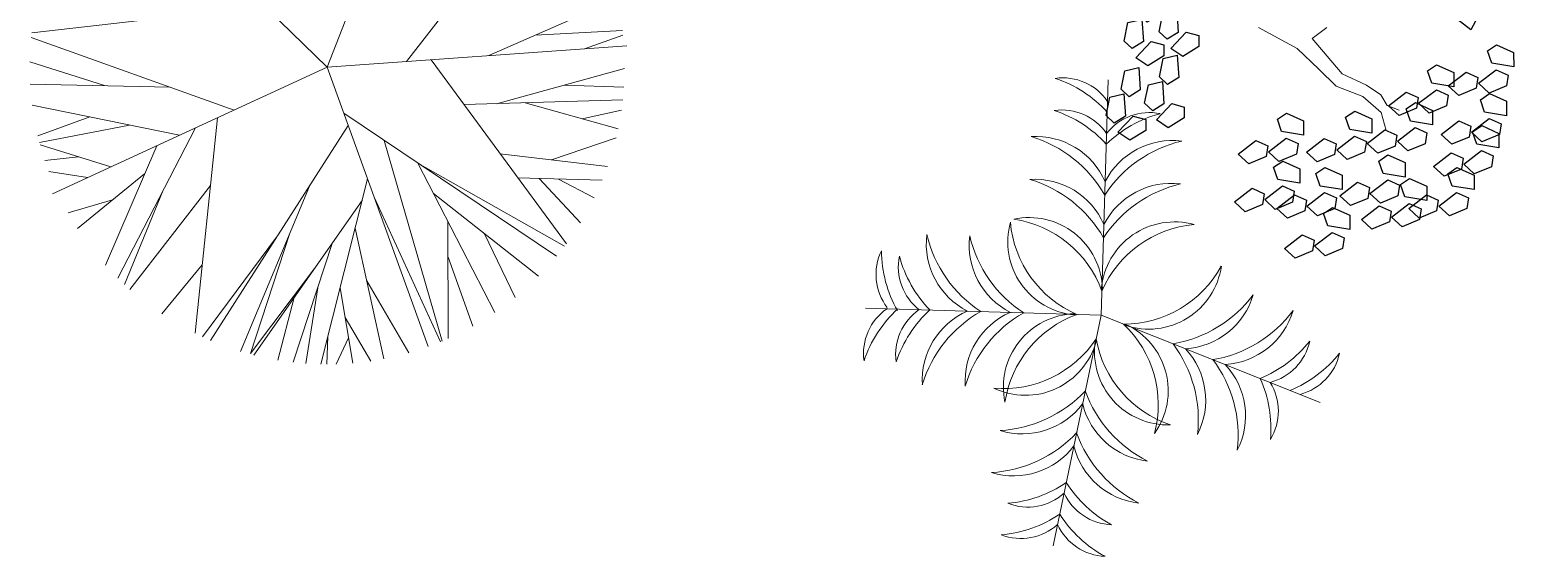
# Model space of a CAD drawing. Header units: millimetres. Extents: x 997 to 4249, y 599 to 1440.
# Drawn here: x 1377.93 to 1397.19, y 900.01 to 906.83 of the extents above; entities that cross this region are included whole.
import ezdxf

# ---------------------------------------------------------------- set-up
doc = ezdxf.new("R2010")
doc.units = ezdxf.units.MM
doc.linetypes.add('Continuo', pattern=[0])
doc.layers.add('cercas existentes', color=18, linetype='Continuous')
doc.layers.add('taludes', color=9, linetype='Continuous')

# ---------------------------------------------------------------- blocks, each defined once
blk = doc.blocks.new('L', base_point=(1.3683, 0.5913))
at = {"linetype": 'Continuo'}
for p, q in [((1.2809, 0.65), (1.3117, 0.675)), ((1.3117, 0.675), (1.3419, 0.6213)), ((1.2937, 0.5998), (1.2809, 0.65)), ((1.3419, 0.6213), (1.3225, 0.5909)), ((1.2753, 0.5668), (1.3061, 0.5917)), ((1.3225, 0.5909), (1.2937, 0.5998)), ((1.3061, 0.5917), (1.3362, 0.538)), ((1.2881, 0.5166), (1.2753, 0.5668)), ((1.3362, 0.538), (1.3169, 0.5076)), ((1.337, 0.4891), (1.3557, 0.5478)), ((1.3557, 0.5478), (1.3911, 0.5544)), ((1.3911, 0.5544), (1.4042, 0.5272)), ((1.3169, 0.5076), (1.2881, 0.5166)), ((1.4042, 0.5272), (1.3763, 0.4836)), ((1.3763, 0.4836), (1.337, 0.4891))]:
    blk.add_line(p, q, dxfattribs=at)
blk = doc.blocks.new('gtfoods1')
at = {"layer": 'taludes', "lineweight": 5, "extrusion": (-0.01642, -0.01246, 0.999788)}
for p, q in [((-542.68, 245.42, 12.075), (-541.279, 249.011, 12.143)), ((-542.68, 245.42, 12.075), (-545.433, 248.108, 12.063)), ((-541.652, 245.493, 12.093), (-539.765, 247.93, 12.154)), ((-540.588, 245.569, 12.111), (-538.935, 246.302, 12.147)), ((-544.418, 246.101, 12.055), (-546.501, 245.866, 12.018)), ((-539.99, 245.834, 12.124), (-538.862, 245.896, 12.144)), ((-539.35, 245.656, 12.133), (-538.855, 245.836, 12.143)), ((-543.883, 244.865, 12.048), (-546.508, 245.805, 12.017)), ((-542.68, 245.42, 12.075), (-538.805, 245.695, 12.142)), ((-545.56, 245.181, 12.025), (-546.526, 245.49, 12.013)), ((-541.337, 245.515, 12.098), (-539.586, 243.133, 12.097)), ((-542.68, 245.42, 12.075), (-546.234, 243.78, 11.996)), ((-542.68, 245.42, 12.075), (-541.374, 241.801, 12.051)), ((-540.489, 244.947, 12.105), (-538.833, 245.404, 12.138)), ((-544.712, 245.162, 12.038), (-546.521, 245.202, 12.009)), ((-539.615, 245.189, 12.122), (-538.842, 245.161, 12.135)), ((-544.589, 244.539, 12.033), (-546.495, 244.928, 12.006)), ((-540.91, 244.935, 12.098), (-538.856, 244.997, 12.133)), ((-540.117, 244.959, 12.111), (-538.917, 244.62, 12.127)), ((-539.384, 244.752, 12.121), (-538.873, 244.865, 12.131)), ((-545.748, 244.776, 12.017), (-546.423, 244.532, 12.002)), ((-545.235, 244.671, 12.024), (-546.401, 244.443, 12.002)), ((-544.097, 244.766, 12.044), (-544.387, 241.973, 12.004)), ((-542.408, 244.666, 12.07), (-544.189, 241.881, 12.006)), ((-542.465, 244.823, 12.071), (-539.713, 242.971, 12.093)), ((-544.383, 244.634, 12.037), (-545.389, 242.689, 11.996)), ((-541.942, 244.471, 12.075), (-541.193, 241.871, 12.055)), ((-539.78, 244.219, 12.108), (-538.943, 244.504, 12.125)), ((-545.477, 244.129, 12.013), (-546.393, 244.414, 12.001)), ((-544.885, 244.403, 12.026), (-545.548, 242.856, 11.996)), ((-540.441, 244.296, 12.098), (-539.054, 244.135, 12.119)), ((-545.896, 244.26, 12.008), (-546.332, 244.211, 12)), ((-541.506, 244.178, 12.079), (-539.609, 243.103, 12.097)), ((-541.506, 244.178, 12.079), (-540.512, 242.242, 12.071)), ((-545.782, 243.989, 12.006), (-546.281, 244.067, 11.999)), ((-545.041, 244.038, 12.019), (-545.91, 243.332, 11.996)), ((-544.188, 243.889, 12.031), (-545.232, 242.541, 11.997)), ((-542.158, 243.972, 12.066), (-542.762, 241.574, 12.026)), ((-540.212, 243.985, 12.098), (-539.122, 243.956, 12.115)), ((-539.936, 243.978, 12.102), (-539.402, 243.406, 12.104)), ((-539.69, 243.971, 12.106), (-539.225, 243.727, 12.111)), ((-545.455, 243.702, 12.008), (-546.032, 243.533, 11.996)), ((-544.8, 243.828, 12.02), (-545.303, 242.606, 11.997)), ((-542.91, 243.881, 12.052), (-543.799, 241.739, 12.011)), ((-542.069, 243.727, 12.064), (-541.213, 241.863, 12.055)), ((-541.304, 243.784, 12.077), (-539.946, 242.713, 12.086)), ((-542.227, 243.695, 12.061), (-543.629, 241.692, 12.013)), ((-542.318, 243.336, 12.055), (-541.949, 241.643, 12.04)), ((-541.118, 243.421, 12.076), (-541.114, 241.905, 12.057)), ((-543.322, 243.236, 12.037), (-544.292, 241.927, 12.005)), ((-543.164, 243.27, 12.04), (-543.671, 241.711, 12.013)), ((-542.61, 243.148, 12.048), (-543.118, 241.598, 12.02)), ((-540.643, 243.263, 12.082), (-540.25, 242.437, 12.078)), ((-541.117, 242.958, 12.07), (-540.797, 242.065, 12.064)), ((-544.295, 242.86, 12.017), (-544.82, 242.224, 12)), ((-542.844, 242.814, 12.04), (-543.671, 241.711, 12.013)), ((-542.802, 242.563, 12.037), (-542.955, 241.583, 12.023)), ((-542.512, 242.564, 12.042), (-542.347, 241.587, 12.033)), ((-542.169, 242.654, 12.049), (-541.625, 241.72, 12.046)), ((-543.108, 242.437, 12.031), (-543.32, 241.627, 12.017)), ((-542.447, 242.176, 12.038), (-542.115, 241.614, 12.037)), ((-542.671, 241.934, 12.032), (-542.684, 241.573, 12.027)), ((-542.403, 241.916, 12.036), (-542.564, 241.575, 12.029))]:
    blk.add_line(p, q, dxfattribs=at)
at = {"layer": 'taludes', "linetype": 'Continuo', "lineweight": 5, "extrusion": (-0.012368, -0.016489, 0.999788)}
for p, q in [((-530.134, 245.661, 12.067), (-530.632, 245.933, 12.065)), ((-529.942, 245.79, 12.071), (-529.749, 245.933, 12.076)), ((-530.134, 245.661, 12.067), (-529.853, 245.396, 12.066)), ((-529.942, 245.79, 12.071), (-529.551, 245.332, 12.068)), ((-529.853, 245.396, 12.066), (-529.628, 245.173, 12.065)), ((-529.551, 245.332, 12.068), (-529.238, 245.188, 12.07)), ((-529.628, 245.173, 12.065), (-529.286, 245.041, 12.067)), ((-529.238, 245.188, 12.07), (-529.053, 245.06, 12.07)), ((-529.053, 245.06, 12.07), (-528.971, 244.923, 12.069)), ((-529.286, 245.041, 12.067), (-529.046, 244.831, 12.066)), ((-528.971, 244.923, 12.069), (-528.814, 244.864, 12.07)), ((-529.046, 244.831, 12.066), (-528.981, 244.599, 12.063))]:
    blk.add_line(p, q, dxfattribs=at)
at = {"layer": 'taludes', "linetype": 'Continuous', "lineweight": 5}
for p in [(-532.577, 245.258, 12.071), (-535.719, 242.301, 12.071), (-533.29, 239.222, 12.071), (-529.836, 241.079, 12.071)]:
    blk.add_line(p, (-532.67, 242.209, 12.071), dxfattribs=at)
for centre, radius, start, end in [((-533.166, 244.578, 12.071), 0.704, 34.5568, 97.8912), ((-533.762, 243.771, 12.071), 1.585, 42.3431, 71.6462), ((-533.178, 244.162, 12.071), 0.704, 34.5568, 97.8912), ((-533.774, 243.355, 12.071), 1.585, 42.3431, 71.6462), ((-531.498, 243.286, 12.071), 1.585, 104.8875, 134.1905), ((-532.044, 244.128, 12.071), 0.704, 78.6425, 141.9769), ((-533.512, 243.548, 12.071), 0.975, 23.5157, 93.6605), ((-534.044, 242.955, 12.071), 1.635, 29.638, 73.3034), ((-531.748, 243.495, 12.071), 0.975, 82.8731, 153.0179), ((-531.253, 242.871, 12.071), 1.635, 103.2303, 146.8956), ((-533.528, 242.993, 12.071), 0.975, 23.5157, 93.6605), ((-534.06, 242.401, 12.071), 1.635, 29.638, 73.3034), ((-531.27, 242.316, 12.071), 1.635, 103.2303, 146.8956), ((-531.765, 242.94, 12.071), 0.975, 82.8731, 153.0179), ((-532.926, 243.159, 12.071), 0.951, 164.6323, 264.8409), ((-532.411, 243.538, 12.071), 1.438, 185.079, 246.6004), ((-533.603, 242.522, 12.071), 0.951, 1.6928, 101.9014), ((-534.012, 242.03, 12.071), 1.438, 19.9333, 81.4546), ((-531.72, 242.465, 12.071), 0.951, 74.6323, 174.8409), ((-531.34, 241.949, 12.071), 1.438, 95.079, 156.6004), ((-533.956, 243.13, 12.071), 0.975, 172.8731, 243.0179), ((-533.332, 243.625, 12.071), 1.635, 193.2303, 236.8956), ((-533.401, 243.113, 12.071), 0.975, 172.8731, 243.0179), ((-532.778, 243.608, 12.071), 1.635, 193.2303, 236.8956), ((-534.877, 242.734, 12.071), 0.704, 154.0494, 217.3837), ((-533.925, 243.05, 12.071), 1.585, 180.2943, 209.5974), ((-534.589, 242.834, 12.071), 0.704, 168.6425, 231.9769), ((-533.747, 243.38, 12.071), 1.585, 194.8875, 224.1905), ((-532.378, 243.531, 12.071), 1.438, 269.9333, 331.4546), ((-532.056, 242.978, 12.071), 0.951, 251.6928, 351.9014), ((-532.013, 243.45, 12.071), 1.635, 279.638, 323.3034), ((-531.638, 242.747, 12.071), 0.975, 273.5157, 343.6605), ((-535.039, 241.712, 12.071), 0.704, 124.5568, 187.8912), ((-534.232, 241.117, 12.071), 1.585, 132.3431, 161.6462), ((-534.623, 241.7, 12.071), 0.704, 124.5568, 187.8912), ((-533.816, 241.104, 12.071), 1.585, 132.3431, 161.6462), ((-534.009, 241.367, 12.071), 0.975, 113.5157, 183.6605), ((-533.417, 240.835, 12.071), 1.635, 119.638, 163.3034), ((-533.455, 241.35, 12.071), 0.975, 113.5157, 183.6605), ((-532.862, 240.818, 12.071), 1.635, 119.638, 163.3034), ((-532.983, 241.276, 12.071), 0.951, 91.6928, 191.9014), ((-532.491, 240.866, 12.071), 1.438, 109.9333, 171.4546), ((-531.498, 243.244, 12.071), 1.635, 279.638, 323.3034), ((-531.123, 242.542, 12.071), 0.975, 273.5157, 343.6605), ((-533.368, 241.048, 12.071), 1.438, 345.079, 46.6004), ((-532.753, 241.228, 12.071), 0.951, 324.6323, 64.8409), ((-533.934, 242.695, 12.071), 1.438, 265.079, 326.6004), ((-533.65, 242.121, 12.071), 0.951, 244.6323, 344.8409), ((-531.805, 241.738, 12.071), 0.951, 171.6928, 271.9014), ((-531.317, 242.151, 12.071), 1.438, 189.9333, 251.4546), ((-533.047, 240.856, 12.071), 1.635, 353.2303, 36.8956), ((-532.292, 241.108, 12.071), 0.975, 332.8731, 43.0179), ((-531.215, 242.854, 12.071), 1.585, 292.3431, 321.6462), ((-530.66, 242.019, 12.071), 0.704, 284.5568, 347.8912), ((-532.532, 240.651, 12.071), 1.635, 353.2303, 36.8956), ((-530.828, 242.7, 12.071), 1.585, 292.3431, 321.6462), ((-530.274, 241.864, 12.071), 0.704, 284.5568, 347.8912), ((-531.776, 240.903, 12.071), 0.975, 332.8731, 43.0179), ((-532.058, 240.739, 12.071), 1.585, 354.8875, 24.1905), ((-534.067, 242.346, 12.071), 1.635, 273.2303, 316.8956), ((-531.334, 241.778, 12.071), 1.635, 199.638, 243.3034), ((-531.081, 240.964, 12.071), 0.704, 328.6425, 31.9769), ((-533.688, 241.645, 12.071), 0.975, 252.8731, 323.0179), ((-531.96, 241.287, 12.071), 0.975, 193.5157, 263.6605), ((-534.18, 241.802, 12.071), 1.635, 273.2303, 316.8956), ((-531.446, 241.234, 12.071), 1.635, 199.638, 243.3034), ((-533.8, 241.102, 12.071), 0.975, 252.8731, 323.0179), ((-532.073, 240.743, 12.071), 0.975, 193.5157, 263.6605), ((-534.011, 241.351, 12.071), 1.585, 274.8875, 304.1905), ((-531.781, 240.888, 12.071), 1.585, 212.3431, 241.6462), ((-533.619, 240.427, 12.071), 0.704, 248.6425, 311.9769), ((-532.508, 240.197, 12.071), 0.704, 204.5568, 267.8912), ((-534.095, 240.943, 12.071), 1.585, 274.8875, 304.1905), ((-533.704, 240.02, 12.071), 0.704, 248.6425, 311.9769), ((-532.593, 239.789, 12.071), 0.704, 204.5568, 267.8912), ((-531.866, 240.48, 12.071), 1.585, 212.3431, 241.6462)]:
    blk.add_arc(centre, radius, start, end, dxfattribs=at)
at = {"layer": 'taludes', "linetype": 'Continuo', "lineweight": 5, "extrusion": (-0.012368, -0.016489, 0.999788)}
for p, xscale, yscale, zscale, rotation in [((-570.319, -119.794, 14.57), 4.693247905158423, 4.693247905158423, 4.693247905158423, 240.0875733262941), ((-573.044, -122.152, 14.57), 4.693247905007419, 4.693247905007419, 4.693247905007419, 11.23182489907098), ((-572.755, -121.785, 14.57), 4.693247905007419, 4.693247905007419, 4.693247905007419, 11.23182489907098), ((-572.35, -122.638, 14.57), 4.693247905007419, 4.693247905007419, 4.693247905007419, 11.23182489907098), ((-569.557, -120.05, 14.57), 4.693247904105663, 4.693247904105663, 4.693247904105663, 135.1959007807611), ((-572.651, -123.064, 14.57), 4.693247905007419, 4.693247905007419, 4.693247905007419, 11.23182489907098), ((-570.021, -120.722, 14.57), 4.693247904105663, 4.693247904105663, 4.693247904105663, 135.1959007807611), ((-569.251, -120.611, 14.57), 4.693247904105663, 4.693247904105663, 4.693247904105663, 135.1959007807611), ((-571.199, -122.39, 14.57), 4.693247904105663, 4.693247904105663, 4.693247904105663, 135.1959007807611), ((-570.508, -121.839, 14.57), 4.693247904105663, 4.693247904105663, 4.693247904105663, 135.1959007807611), ((-569.947, -121.28, 14.57), 4.693247904105663, 4.693247904105663, 4.693247904105663, 135.1959007807611), ((-569.082, -121.003, 14.57), 4.693247904105663, 4.693247904105663, 4.693247904105663, 135.1959007807611), ((-569.824, -122.034, 14.57), 4.693247904105663, 4.693247904105663, 4.693247904105663, 135.1959007807611), ((-570.866, -122.915, 14.57), 4.693247904105663, 4.693247904105663, 4.693247904105663, 135.1959007807611), ((-570.378, -122.654, 14.57), 4.693247904105663, 4.693247904105663, 4.693247904105663, 135.1959007807611), ((-569.013, -121.63, 14.57), 4.693247904105663, 4.693247904105663, 4.693247904105663, 135.1959007807611), ((-569.417, -122.111, 14.57), 4.693247904105663, 4.693247904105663, 4.693247904105663, 135.1959007807611), ((-569.989, -123.008, 14.57), 4.693247904105663, 4.693247904105663, 4.693247904105663, 135.1959007807611)]:
    blk.add_blockref('L', p, dxfattribs=dict(at, xscale=xscale, yscale=yscale, zscale=zscale, rotation=rotation))

msp = doc.modelspace()

# ---------------------------------------------------------------- block references
at = {"layer": 'cercas existentes', "color": 1}
msp.add_blockref('gtfoods1', (1924.454, 660.921), dxfattribs=at)

doc.saveas('drawing.dxf')
